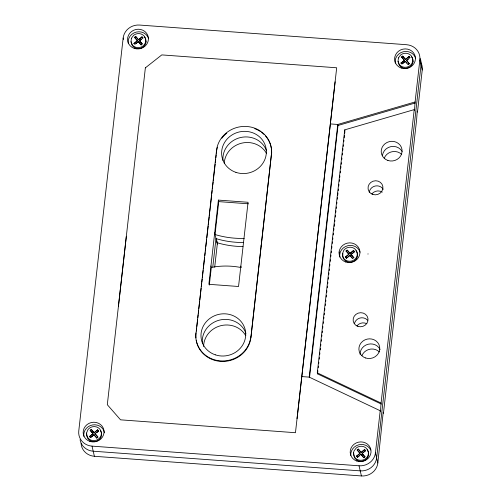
<?xml version="1.0" encoding="UTF-8"?>
<svg xmlns="http://www.w3.org/2000/svg" width="501" height="501" viewBox="0 0 501 501"><rect width="100%" height="100%" fill="white"/><g stroke="black" fill="none" stroke-linecap="round" stroke-linejoin="round"><path stroke-width="0.75" d="M422.237 70.002L419.857 59.844A14.967 14.028 -13.2 0 0 406.605 44.714L139.585 25.05A14.967 14.028 -13.2 0 0 123.165 37.995L78.763 430.998A14.967 14.028 -13.2 0 0 92.015 446.128L94.395 456.286L361.415 475.95A14.967 14.028 -13.2 0 0 377.835 463.005L383.221 412.21L383.459 413.225L416.613 119.777L417.239 111.09L417.477 112.111L422.237 70.002A14.967 14.028 -13.2 0 0 421.04 62.838M195.935 337.943A27.687 25.952 -13.2 0 1 196.029 333.397L216.526 150.425A27.668 25.933 -13.2 0 1 246.918 126.496A27.668 25.933 -13.2 0 1 271.41 154.465L250.913 337.442A27.687 25.952 -13.2 0 1 224.147 361.428A27.687 25.952 -13.2 0 1 196.204 340.192M196.292 331.073L196.642 327.967M196.818 326.414L197.607 319.425M197.782 317.872L198.133 314.766M198.308 313.213L198.659 310.106M198.834 308.553L199.623 301.564M199.799 300.011L201.114 288.363M201.289 286.81L201.64 283.704M201.815 282.151L202.166 279.051M202.341 277.498L203.13 270.509M203.306 268.956L204.627 257.307M204.803 255.754L205.153 252.648M205.329 251.095L205.679 247.989M205.855 246.436L206.644 239.447M206.819 237.894L208.209 225.932M208.31 224.698L208.66 221.592M208.817 220.521L209.186 216.933M209.343 215.881L209.694 212.787M209.8 211.497L210.151 208.391M210.301 207.376L211.698 195.008M211.817 193.636L212.167 190.53M212.343 188.977L212.693 185.871M212.837 184.957L213.188 181.863M213.307 180.441L215.192 164.077M215.33 162.581L215.718 159.443M215.856 157.921L216.207 154.815M216.382 153.262L216.557 150.425M218.392 200.099L208.873 284.311L238.545 286.497L248.058 202.285L218.392 200.099L218.749 201.621L215.035 234.481L216.532 234.982A89.798 84.168 -13.2 0 0 244.187 238.413M209.318 285.069L211.309 267.484L210.952 265.962M212.781 266.939L215.987 238.545L217.484 239.046A89.798 84.168 -13.2 0 0 243.58 242.503M217.115 241.081L216.939 242.609L218.436 243.11A89.798 84.168 -13.2 0 0 242.966 246.567M214.697 267.158L217.472 242.603M250.913 337.442L271.41 154.465M381.317 404.082L317.534 373.871L317.296 372.857L344.744 129.853L414.233 109.619L381.079 403.067L380.447 411.759L380.209 410.739L309.217 377.121L337.762 124.467L415.097 101.954L419.857 59.844M309.543 377.359L338 125.482L337.762 124.467L330.347 123.922M317.534 373.871L317.885 370.765M318.235 367.659L318.411 366.106M318.674 363.776L318.849 362.223M319.2 359.123L319.375 357.57M319.726 354.464L319.901 352.911M320.252 349.804L320.427 348.251M320.69 345.922L320.865 344.369M321.216 341.262L321.392 339.709M321.742 336.603L321.918 335.05M322.181 332.727L322.356 331.174M322.707 328.067L322.882 326.514M323.233 323.408L323.408 321.855M323.759 318.749L323.934 317.196M324.197 314.866L324.372 313.313M324.723 310.207L324.898 308.654M325.249 305.554L325.425 304.001M325.688 301.671L325.863 300.118M326.214 297.012L326.389 295.458M326.74 292.352L326.915 290.799M327.266 287.693L327.441 286.14M327.704 283.81L327.879 282.257M328.23 279.151L328.405 277.604M328.756 274.498L328.932 272.945M329.195 270.615L329.37 269.062M329.721 265.956L329.896 264.403M330.247 261.297L330.422 259.743M330.773 256.637L330.954 255.084M331.217 252.755L331.393 251.201M331.743 248.101L331.919 246.548M332.269 243.442L332.445 241.889M332.708 239.559L332.883 238.006M333.234 234.9L333.409 233.347M333.76 230.241L333.935 228.688M334.198 226.358L334.461 224.028M334.724 221.705L334.9 220.152M335.25 217.046L335.426 215.493M335.776 212.386L335.952 210.833M336.215 208.504L336.39 206.951M336.741 203.844L336.916 202.291M337.267 199.185L337.442 197.632M337.705 195.309L337.968 192.979M338.231 190.649L338.407 189.096M338.757 185.99L338.933 184.437M339.283 181.331L339.459 179.778M339.722 177.448L339.897 175.895M340.248 172.789L340.423 171.236M340.774 168.129L340.949 166.582M341.212 164.253L341.388 162.7M341.738 159.594L341.914 158.04M342.264 154.934L342.44 153.381M342.79 150.275L342.966 148.722M343.229 146.392L343.404 144.839M343.755 141.733L343.93 140.18M344.193 137.856L344.456 135.527M344.719 133.197L344.895 131.644M367.985 254.157L368.028 253.763M377.835 463.005L375.456 452.848L380.209 410.739M415.097 101.954L414.471 110.633L414.233 109.619M86.535 433.071L87.925 429.633L89.272 428.267A7.484 7.014 -13.2 0 1 98.353 427.81L99.762 429.038A7.484 7.014 -13.2 0 1 98.641 438.964L96.975 439.966A7.484 7.014 -13.2 0 1 88.151 438.193L86.585 434.906L86.535 433.071L86.773 434.085A7.484 7.014 -13.2 0 0 95.985 441.412A7.484 7.014 -13.2 0 0 100.382 430.534M342.446 253.694L343.836 250.256L345.183 248.891A7.484 7.014 -13.2 0 1 354.257 248.433L355.672 249.661A7.484 7.014 -13.2 0 1 354.551 259.587L352.886 260.589A7.484 7.014 -13.2 0 1 344.062 258.817L343.047 257.276L342.446 253.694L342.684 254.708M353.562 452.735L354.019 450.938L356.292 447.932A7.484 7.014 -13.2 0 1 365.373 447.474L366.782 448.702A7.484 7.014 -13.2 0 1 365.661 458.628L364.002 459.63A7.484 7.014 -13.2 0 1 355.171 457.858L353.606 454.57L353.562 452.735L353.8 453.749A7.484 7.014 -13.2 0 0 363.319 460.989A7.484 7.014 -13.2 0 0 367.02 449.716M134.562 37.331L137.368 40.537L133.949 43.537L137.431 40.794L134.562 37.331L135.721 36.41L138.589 39.873L142.015 36.874L138.533 39.623M134.619 37.581L135.721 36.41M142.015 36.874L142.954 37.944L139.466 40.694L142.278 43.9L141.119 44.814L138.307 41.608L134.825 44.351L133.886 43.28M136.047 43.693L138.307 41.608M142.278 43.9L139.529 40.944L141.269 39.573M401.583 56.995L404.395 60.201L400.969 63.201L404.451 60.458L401.583 56.995L402.741 56.074L405.61 59.538L409.035 56.538L405.553 59.287M401.639 57.246L402.741 56.074M408.196 64.735L405.328 61.272L401.846 64.015L400.906 62.951M406.493 60.358L409.361 63.821L406.493 60.358L409.975 57.609L409.035 56.538M402.485 63.815L405.328 61.272M406.549 60.608L408.29 59.237M408.14 64.479L409.298 63.564M90.481 437.611L93.969 434.868L90.481 437.611L89.547 436.54L93.029 433.797L90.161 430.334L91.32 429.42L94.188 432.883L97.614 429.883L94.132 432.626M90.218 430.584L91.32 429.42M89.547 436.54L92.967 433.54L90.161 430.334M93.969 434.868L96.774 438.074L97.939 437.16L95.065 433.697L98.553 430.954L97.614 429.883M96.868 432.576L98.609 431.204L97.676 430.134M96.774 438.074L97.877 436.903L95.065 433.697M346.391 258.234L349.873 255.491L346.391 258.234L345.458 257.163L348.94 254.42L346.066 250.957L347.231 250.043L350.099 253.506L353.524 250.506L350.042 253.249M346.128 251.208L347.287 250.293L350.099 253.506M346.066 250.957L348.878 254.164L345.396 256.913L346.335 257.984M350.976 254.32L353.85 257.783L350.976 254.32L354.457 251.577L353.524 250.506M351.038 254.577L354.52 251.828L353.581 250.757M353.787 257.527L352.629 258.447L349.817 255.234M359.248 455.904L357.507 457.275L356.568 456.204L360.05 453.461L357.182 449.998L358.34 449.084L361.215 452.547L364.634 449.547L361.152 452.29M357.238 450.255L358.34 449.084M356.568 456.204L359.994 453.205L357.182 449.998M357.507 457.275L360.927 454.275L363.801 457.739L364.96 456.824L362.091 453.361L365.573 450.618L364.634 449.547M364.96 456.824L362.148 453.618L365.573 450.618M363.739 457.488L364.897 456.574M338 125.482L415.335 102.968M211.309 267.484L216.044 266.657A74.831 70.14 -13.2 0 1 239.346 267.215L240.586 267.496M335.1 81.82L297.043 418.679M218.749 201.621L248.415 203.807M126.34 236.278L118.411 306.455M301.802 376.57L309.217 377.121M92.015 446.128L359.035 465.792A14.967 14.028 -13.2 0 0 375.456 452.848M317.296 372.857L381.079 403.067M409.098 56.795L409.975 57.609M402.804 56.331L405.61 59.538M405.39 61.523L406.793 63.132M349.873 255.491L352.216 258.165M142.077 37.13L142.954 37.944M135.784 36.667L138.589 39.873M138.364 41.859L141.176 45.071M364.697 449.798L365.63 450.869M358.403 449.334L361.215 452.547M363.801 457.739L360.927 454.275M356.505 455.954L357.445 457.025M91.382 429.67L94.188 432.883M93.906 434.611L96.718 437.824M89.485 436.29L90.424 437.36M412.793 60.821L413.031 61.836M344.744 129.853L344.982 130.867M357.282 254.784L357.52 255.798M339.121 251.953L339.722 254.489M368.392 453.825L368.63 454.839M359.035 465.792L361.415 475.95M261.102 245.703L261.221 246.21M240.849 266.112L241.206 267.634M214.678 232.959L217.296 244.131M145.772 41.157L146.01 42.172M123.165 37.995L123.503 39.447M101.371 434.16L101.609 435.175M361.979 355.56A10.477 9.82 -13.2 0 1 379.401 351.959M371.836 193.968A7.484 7.014 -13.2 0 1 382.263 192.146M384.292 158.047A10.477 9.82 -13.2 0 1 401.714 154.446M94.395 456.286A14.967 14.028 -13.2 0 1 81.081 443.366M224.248 163.357A22.451 21.042 -13.2 0 1 241.714 143.154A22.451 21.042 -13.2 0 1 266.432 153.293M203.594 346.517A22.451 21.042 -13.2 0 1 220.722 325.713A22.451 21.042 -13.2 0 1 245.797 335.758M420.145 58.429A14.967 14.028 -13.2 0 1 421.047 64.923L376.646 457.927A14.967 14.028 -13.2 0 1 360.225 470.871L93.205 451.207A14.967 14.028 -13.2 0 1 80.047 439.746M356.931 325.907A7.484 7.014 -13.2 0 1 366.813 323.759M369.256 192.328A7.484 7.014 -13.2 0 1 375.199 186.015A7.484 7.014 -13.2 0 1 383.209 189.297M382.457 155.485A10.477 9.82 -13.2 0 1 390.893 146.624A10.477 9.82 -13.2 0 1 402.096 151.427M223.008 160.539A22.451 21.042 -13.2 0 1 240.749 137.487A22.451 21.042 -13.2 0 1 266.545 150.832M360.087 354.288A10.477 9.82 -13.2 0 1 368.241 344.212A10.477 9.82 -13.2 0 1 380.077 349.51M202.454 343.692A22.451 21.042 -13.2 0 1 219.757 320.039A22.451 21.042 -13.2 0 1 245.91 333.303M354.445 323.659A7.484 7.014 -13.2 0 1 359.975 318.029A7.484 7.014 -13.2 0 1 367.571 320.233M265.568 136.034A27.668 25.933 -13.2 0 1 271.529 154.978M216.776 150.187A27.668 25.933 -13.2 0 1 217.396 147.194M221.818 138.232A27.668 25.933 -13.2 0 1 226.784 133.178M254.771 128.676A27.668 25.933 -13.2 0 1 260.357 131.494M261.616 132.383A27.668 25.933 -13.2 0 1 263.983 134.381M250.794 336.935A27.687 25.952 -13.2 0 1 220.421 360.877A27.687 25.952 -13.2 0 1 195.91 332.889M350.813 455.465A10.477 9.82 -13.2 0 1 358.597 444.832A10.477 9.82 -13.2 0 1 370.765 450.048M145.653 39.153A7.484 7.014 -13.2 0 1 139.748 48.547A7.484 7.014 -13.2 0 1 131.137 41.689M144.401 37.049A7.484 7.014 -13.2 0 1 145.415 38.59M355.91 250.675A7.484 7.014 -13.2 0 1 351.577 262.111A7.484 7.014 -13.2 0 1 342.935 253.493M339.784 257.057A10.477 9.82 -13.2 0 1 347.819 245.703A10.477 9.82 -13.2 0 1 360.119 252.203M395.295 63.095A10.477 9.82 -13.2 0 1 403.33 51.741A10.477 9.82 -13.2 0 1 415.636 58.235M83.874 436.434A10.477 9.82 -13.2 0 1 92.579 424.942A10.477 9.82 -13.2 0 1 104.509 432.826M128.275 43.43A10.477 9.82 -13.2 0 1 136.31 32.077A10.477 9.82 -13.2 0 1 148.615 38.571M411.421 56.713A7.484 7.014 -13.2 0 1 408.033 67.879A7.484 7.014 -13.2 0 1 398.157 61.354M145.365 67.842L107.308 404.708L120.559 419.832L295.458 432.714L336.691 67.779L161.785 54.903L145.365 67.842M131.394 38.264L130.986 41.896L132.552 45.184A7.484 7.014 -13.2 0 0 141.376 46.962L143.042 45.96A7.484 7.014 -13.2 0 0 144.163 36.034L142.754 34.807A7.484 7.014 -13.2 0 0 133.673 35.258L131.394 38.264M398.42 57.928L398.007 61.56L399.573 64.848A7.484 7.014 -13.2 0 0 408.396 66.627L410.062 65.625A7.484 7.014 -13.2 0 0 411.183 55.699L409.774 54.471A7.484 7.014 -13.2 0 0 400.694 54.928L398.42 57.928M372.8 194.432A7.484 7.014 -13.2 0 0 382.852 186.504A7.484 7.014 -13.2 0 0 370.796 182.445A7.484 7.014 -13.2 0 0 372.8 194.432M134.237 48.378A10.477 9.82 -13.2 0 0 148.315 37.281A10.477 9.82 -13.2 0 0 131.437 31.601A10.477 9.82 -13.2 0 0 134.237 48.378M365.58 357.977A10.477 9.82 -13.2 0 0 379.652 346.88A10.477 9.82 -13.2 0 0 362.78 341.194A10.477 9.82 -13.2 0 0 365.58 357.977M387.893 160.464A10.477 9.82 -13.2 0 0 401.971 149.367A10.477 9.82 -13.2 0 0 385.094 143.681A10.477 9.82 -13.2 0 0 387.893 160.464M401.257 68.042A10.477 9.82 -13.2 0 0 415.335 56.945A10.477 9.82 -13.2 0 0 398.464 51.265A10.477 9.82 -13.2 0 0 401.257 68.042M356.862 461.045A10.477 9.82 -13.2 0 0 370.934 449.954A10.477 9.82 -13.2 0 0 354.063 444.268A10.477 9.82 -13.2 0 0 356.862 461.045M345.746 262.004A10.477 9.82 -13.2 0 0 359.824 250.913A10.477 9.82 -13.2 0 0 342.947 245.227A10.477 9.82 -13.2 0 0 345.746 262.004M235.927 172.363A22.451 21.042 -13.2 0 0 266.094 148.584A22.451 21.042 -13.2 0 0 229.934 136.404A22.451 21.042 -13.2 0 0 235.927 172.363M215.298 354.827A22.451 21.042 -13.2 0 0 245.465 331.048A22.451 21.042 -13.2 0 0 209.299 318.868A22.451 21.042 -13.2 0 0 215.298 354.827M89.836 441.381A10.477 9.82 -13.2 0 0 103.914 430.284A10.477 9.82 -13.2 0 0 87.042 424.604A10.477 9.82 -13.2 0 0 89.836 441.381M357.889 326.37A7.484 7.014 -13.2 0 0 367.947 318.442A7.484 7.014 -13.2 0 0 355.892 314.384A7.484 7.014 -13.2 0 0 357.889 326.37"/></g></svg>
